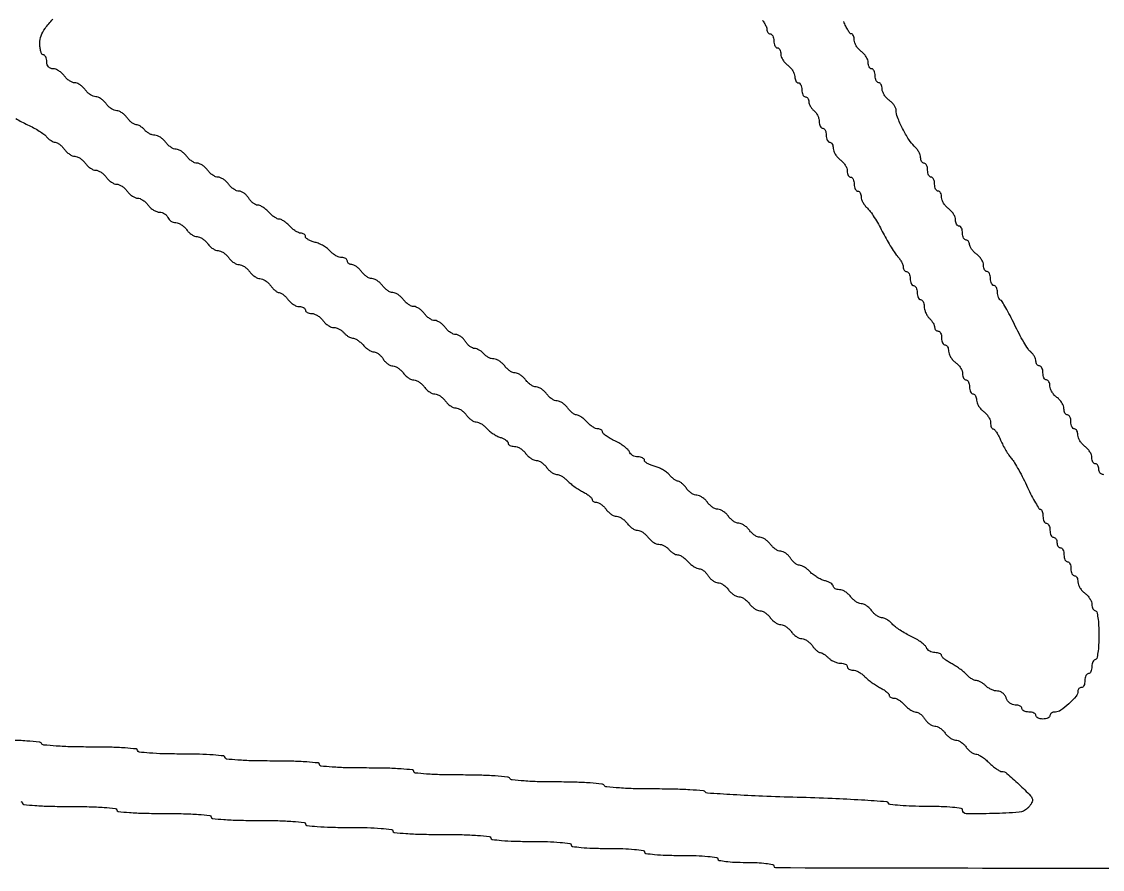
# Model space of a CAD drawing. Extents: x 313 to 2250, y 70 to 555.
# Drawn here: x 523.8 to 833, y 70 to 312.5 of the extents above; entities that cross this region are included whole.
import ezdxf

# ---------------------------------------------------------------- set-up
doc = ezdxf.new("R2010")
doc.units = 0

msp = doc.modelspace()

# ---------------------------------------------------------------- linework, layer by layer
for points in [[(523.610186, 89.437802, -0.380679), (524, 89, 0.383731), (524.397471, 88.558357, 0.007812), (527.625, 88.268519, 0.012845), (531.870782, 88.063502, 0.00564), (537.5, 88, -0.00564), (543.129218, 87.936498, -0.012845), (547.375, 87.731481, -0.007812), (550.602529, 87.441643, -0.383731), (551, 87, 0.383731), (551.397471, 86.558357, 0.007812), (554.625, 86.268519, 0.012845), (558.870782, 86.063502, 0.00564), (564.5, 86, -0.00564), (570.129218, 85.936498, -0.012845), (574.375, 85.731481, -0.007812), (577.602529, 85.441643, -0.383731), (578, 85, 0.383731), (578.397471, 84.558357, 0.007812), (581.625, 84.268519, 0.012845), (585.870782, 84.063502, 0.00564), (591.5, 84, -0.00564), (597.129218, 83.936498, -0.012845), (601.375, 83.731481, -0.007812), (604.602529, 83.441643, -0.383731), (605, 83, 0.380863), (605.39027, 82.561971, 0.008841), (608.375, 82.27, 0.013787), (612.313127, 82.064019, 0.006171), (617.5, 82, -0.006171), (622.686873, 81.935981, -0.013787), (626.625, 81.73, -0.008841), (629.60973, 81.438029, -0.380863), (630, 81, 0.385003), (630.40074, 80.556705, 0.007361), (633.75, 80.267857, 0.01242), (638.149576, 80.06327, 0.005407), (644, 80, -0.005407), (649.850424, 79.93673, -0.01242), (654.25, 79.732143, -0.007361), (657.59926, 79.443295, -0.385003), (658, 79, 0.377473), (658.382029, 78.566068, 0.010078), (661.125, 78.271739, 0.014876), (664.755364, 78.064625, 0.00681), (669.5, 78, -0.00681), (674.244636, 77.935375, -0.014876), (677.875, 77.728261, -0.010078), (680.617971, 77.433932, -0.377473), (681, 77, 0.373418), (681.372518, 76.570757, 0.011579), (683.875, 76.27381, 0.016146), (687.197465, 76.065344, 0.007593), (691.5, 76, -0.007593), (695.802535, 75.934656, -0.016146), (699.125, 75.72619, -0.011579), (701.627482, 75.429243, -0.373418), (702, 75, 0.373418), (702.372518, 74.570757, 0.011579), (704.875, 74.27381, 0.016146), (708.197465, 74.065344, 0.007593), (712.5, 74, -0.007593), (716.802535, 73.934656, -0.016146), (720.125, 73.72619, -0.011579), (722.627482, 73.429243, -0.373418), (723, 73, 0.358912), (723.340974, 72.586179, 0.01702), (725.25, 72.28125, 0.020476), (727.801826, 72.067911, 0.010616), (731, 72, -0.010616), (734.198174, 71.932089, -0.020476), (736.75, 71.71875, -0.01702), (738.659026, 71.413821, -0.358912), (739, 71, 0.413666), (739.497238, 70.501831, 0.000007), (874.875, 70.250461, 0.000342)], [(1688.125, 70.250461, 0.000007), (1823.502762, 70.501831, 0.413666)], [(1039.125, 128.250773, -0.000019), (958.495371, 128.503058, -0.413286)], [(735.765446, 312.851416, -0.028874), (736.4125, 311.868249, -0.030131), (736.867297, 310.95967, -0.101307), (737, 310.311439, 0.07466), (737.07524, 309.810359, 0.088576), (737.29375, 309.385235, 0.100668), (737.618647, 309.101042, 0.130232), (738, 309, -0.191087), (738.381882, 308.848523, -0.088204), (738.70625, 308.4125, -0.068025), (738.926307, 307.765418, -0.048028), (739, 307, 0.048028), (739.073693, 306.234582, 0.068025), (739.29375, 305.5875, 0.088204), (739.618118, 305.151477, 0.191087), (740, 305, -0.173062), (740.381567, 304.863853, -0.093597), (740.70625, 304.477348, -0.073949), (740.925933, 303.901422, -0.054248), (741, 303.220759, 0.091287), (741.144747, 302.434551, 0.047927), (741.5875, 301.540724, 0.045499), (742.234851, 300.683198, 0.052224), (743, 300, -0.052224), (743.765149, 299.316802, -0.045499), (744.4125, 298.459276, -0.047927), (744.855253, 297.565449, -0.091287), (745, 296.779241, 0.054248), (745.074067, 296.098578, 0.073949), (745.29375, 295.522652, 0.093597), (745.618433, 295.136147, 0.173062), (746, 295, -0.191087), (746.381882, 294.848523, -0.088204), (746.70625, 294.4125, -0.068025), (746.926307, 293.765418, -0.048028), (747, 293, 0.048028), (747.073693, 292.234582, 0.068025), (747.29375, 291.5875, 0.088204), (747.618118, 291.151477, 0.191087), (748, 291, -0.136626), (748.381339, 290.893816, -0.100269), (748.70625, 290.595343, -0.086403), (748.924963, 290.148899, -0.070908), (749, 289.622445, 0.086594), (749.107783, 289.004766, 0.04354), (749.440625, 288.28386, 0.041499), (749.926058, 287.578122, 0.048188), (750.5, 287, -0.063393), (751.074176, 286.385461, -0.044279), (751.559375, 285.569265, -0.044533), (751.890037, 284.687666, -0.067559), (752, 283.877555, 0.05129), (752.073889, 283.159146, 0.071223), (752.29375, 282.551532, 0.091278), (752.618307, 282.143082, 0.181272), (753, 282, -0.191087), (753.381882, 281.848523, -0.088204), (753.70625, 281.4125, -0.068025), (753.926307, 280.765418, -0.048028), (754, 280, 0.048028), (754.073693, 279.234582, 0.068025), (754.29375, 278.5875, 0.088204), (754.618118, 278.151477, 0.191087), (755, 278, -0.173062), (755.381567, 277.863853, -0.093597), (755.70625, 277.477348, -0.073949), (755.925933, 276.901422, -0.054248), (756, 276.220759, 0.091287), (756.144747, 275.434551, 0.047927), (756.5875, 274.540724, 0.045499), (757.234851, 273.683198, 0.052224), (758, 273, -0.052224), (758.765149, 272.316802, -0.045499), (759.4125, 271.459276, -0.047927), (759.855253, 270.565449, -0.091287), (760, 269.779241, 0.054248), (760.074067, 269.098578, 0.073949), (760.29375, 268.522652, 0.093597), (760.618433, 268.136147, 0.173062), (761, 268, -0.191087), (761.381882, 267.848523, -0.088204), (761.70625, 267.4125, -0.068025), (761.926307, 266.765418, -0.048028), (762, 266, 0.048028), (762.073693, 265.234582, 0.068025), (762.29375, 264.5875, 0.088204), (762.618118, 264.151477, 0.191087), (763, 264, -0.160289), (763.381426, 263.874498, -0.096675), (763.70625, 263.520393, -0.078271), (763.925629, 262.991699, -0.059344), (764, 262.367295, 0.084373), (764.12607, 261.625514, 0.040356), (764.519108, 260.739117, 0.0385), (765.09095, 259.85669, 0.044454), (765.767175, 259.117295, -0.05107), (766.609378, 258.171646, -0.013695), (767.744197, 256.506331, -0.013728), (768.936111, 254.53281, -0.013795), (770.015897, 252.5, 0.011182), (771.094487, 250.443576, 0.01059), (772.282928, 248.399298, 0.010603), (773.410835, 246.635636, 0.036141), (774.248722, 245.561439, -0.030207), (774.918945, 244.722884, -0.029921), (775.485562, 243.807094, -0.031343), (775.881248, 242.947909, -0.092491), (776, 242.311439, 0.07466), (776.07524, 241.810359, 0.088576), (776.29375, 241.385235, 0.100668), (776.618647, 241.101042, 0.130232), (777, 241, -0.191087), (777.381882, 240.848523, -0.088204), (777.70625, 240.4125, -0.068025), (777.926307, 239.765418, -0.048028), (778, 239, 0.048028), (778.073693, 238.234582, 0.068025), (778.29375, 237.5875, 0.088204), (778.618118, 237.151477, 0.191087), (779, 237, -0.191087), (779.381882, 236.848523, -0.088204), (779.70625, 236.4125, -0.068025), (779.926307, 235.765418, -0.048028), (780, 235, 0.048028), (780.073693, 234.234582, 0.068025), (780.29375, 233.5875, 0.088204), (780.618118, 233.151477, 0.191087), (781, 233, -0.185417), (781.381768, 232.853387, -0.090018), (781.70625, 232.433482, -0.069864), (781.926196, 231.809424, -0.049879), (782, 231.071429, 0.064082), (782.109123, 230.223487, 0.039128), (782.440625, 229.26875, 0.038656), (782.925727, 228.358587, 0.054664), (783.5, 227.642857, -0.032161), (784.074034, 226.989814, -0.032192), (784.559375, 226.26875, -0.03396), (784.89773, 225.586132, -0.098387), (785, 225.071429, 0.09221), (785.076077, 224.662416, 0.096076), (785.29375, 224.314732, 0.099376), (785.618459, 224.082053, 0.106313), (786, 224, -0.191087), (786.381882, 223.848523, -0.088204), (786.70625, 223.4125, -0.068025), (786.926307, 222.765418, -0.048028), (787, 222, 0.048028), (787.073693, 221.234582, 0.068025), (787.29375, 220.5875, 0.088204), (787.618118, 220.151477, 0.191087), (788, 220, -0.173062), (788.381567, 219.863853, -0.093597), (788.70625, 219.477348, -0.073949), (788.925933, 218.901422, -0.054248), (789, 218.220759, 0.091287), (789.144747, 217.434551, 0.047927), (789.5875, 216.540724, 0.045499), (790.234851, 215.683198, 0.052224), (791, 215, -0.052224), (791.765149, 214.316802, -0.045499), (792.4125, 213.459276, -0.047927), (792.855253, 212.565449, -0.091287), (793, 211.779241, 0.054248), (793.074067, 211.098578, 0.073949), (793.29375, 210.522652, 0.093597), (793.618433, 210.136147, 0.173062), (794, 210, -0.191087), (794.381882, 209.848523, -0.088204), (794.70625, 209.4125, -0.068025), (794.926307, 208.765418, -0.048028), (795, 208, 0.048028), (795.073693, 207.234582, 0.068025), (795.29375, 206.5875, 0.088204), (795.618118, 206.151477, 0.191087), (796, 206, -0.173062), (796.381567, 205.863853, -0.093597), (796.70625, 205.477348, -0.073949), (796.925933, 204.901422, -0.054248), (797, 204.220759, 0.091287), (797.144747, 203.434551, 0.047927), (797.5875, 202.540724, 0.045499), (798.234851, 201.683198, 0.052224), (799, 201, -0.052224), (799.765149, 200.316802, -0.045499), (800.4125, 199.459276, -0.047927), (800.855253, 198.565449, -0.091287), (801, 197.779241, 0.040574), (801.055373, 197.097994, 0.059953), (801.222042, 196.522652, 0.078844), (801.466693, 196.131642, 0.216893), (801.755889, 196, -0.225806), (802.126326, 195.823718, -0.024917), (802.697037, 195.045312, -0.026511), (803.312165, 193.995014, -0.01839), (803.898338, 192.75, 0.018711), (804.55418, 191.359332, 0.013729), (805.380122, 189.867188, 0.013912), (806.241194, 188.496276, 0.029746), (806.995623, 187.5, -0.040275), (807.837877, 186.337742, -0.009349), (809.054295, 184.251563, -0.009589), (810.367605, 181.789443, -0.009258), (811.601576, 179.25, 0.009261), (812.765569, 176.854602, 0.014337), (813.867113, 174.835937, 0.008568), (814.846409, 173.22179, 0.257562), (815.248402, 173, -0.236349), (815.536522, 172.855748, -0.070859), (815.779218, 172.4125, -0.054175), (815.945144, 171.765991, -0.035761), (816, 171, 0.048028), (816.073693, 170.234582, 0.068025), (816.29375, 169.5875, 0.088204), (816.618118, 169.151477, 0.191087), (817, 169, -0.191087), (817.381882, 168.848523, -0.088204), (817.70625, 168.4125, -0.068025), (817.926307, 167.765418, -0.048028), (818, 167, 0.048028), (818.073693, 166.234582, 0.068025), (818.29375, 165.5875, 0.088204), (818.618118, 165.151477, 0.191087), (819, 165, -0.148195), (819.381354, 164.884432, -0.098894), (819.70625, 164.559375, -0.082425), (819.925306, 164.073457, -0.064853), (820, 163.5, 0.064853), (820.074694, 162.926543, 0.082425), (820.29375, 162.440625, 0.098894), (820.618646, 162.115568, 0.148195), (821, 162, -0.191087), (821.381882, 161.848523, -0.088204), (821.70625, 161.4125, -0.068025), (821.926307, 160.765418, -0.048028), (822, 160, 0.048028), (822.073693, 159.234582, 0.068025), (822.29375, 158.5875, 0.088204), (822.618118, 158.151477, 0.191087), (823, 158, -0.191087), (823.381882, 157.848523, -0.088204), (823.70625, 157.4125, -0.068025), (823.926307, 156.765418, -0.048028), (824, 156, 0.048028), (824.073693, 155.234582, 0.068025), (824.29375, 154.5875, 0.088204), (824.618118, 154.151477, 0.191087), (825, 154, -0.173062), (825.381567, 153.863853, -0.093597), (825.70625, 153.477348, -0.073949), (825.925933, 152.901422, -0.054248), (826, 152.220759, 0.091287), (826.144747, 151.434551, 0.047927), (826.5875, 150.540724, 0.045499), (827.234851, 149.683198, 0.052224), (828, 149, -0.052224), (828.765149, 148.316802, -0.045499), (829.4125, 147.459276, -0.047927), (829.855253, 146.565449, -0.091287), (830, 145.779241, 0.054248), (830.074067, 145.098578, 0.073949), (830.29375, 144.522652, 0.093597), (830.618433, 144.136147, 0.173062), (831, 144, -0.350432), (831.405433, 143.676067, -0.020168), (831.714286, 142, -0.022889), (831.930567, 139.756986, -0.01259), (832, 137, -0.01259), (831.930567, 134.243014, -0.022889), (831.714286, 132, -0.020168), (831.405433, 130.323933, -0.350432), (831, 130, 0.191087), (830.618118, 129.848523, 0.088204), (830.29375, 129.4125, 0.068025), (830.073693, 128.765418, 0.048028), (830, 128, -0.048028), (829.926307, 127.234582, -0.068025), (829.70625, 126.5875, -0.088204), (829.381882, 126.151477, -0.191087), (829, 126, 0.191087), (828.618118, 125.848523, 0.088204), (828.29375, 125.4125, 0.068025), (828.073693, 124.765418, 0.048028), (828, 124, -0.048028), (827.926307, 123.234582, -0.068025), (827.70625, 122.5875, -0.088204), (827.381882, 122.151477, -0.191087), (827, 122, 0.103674), (826.618426, 121.920022, 0.09892), (826.29375, 121.692898, 0.096788), (826.076174, 121.353602, 0.094588), (826, 120.954545, -0.177451), (825.470568, 119.509753, -0.030804), (823.425238, 117.375308, -0.031587), (821.11945, 115.50317, -0.155951), (819.545455, 115, 0.062856), (818.954548, 114.925422, 0.080979), (818.453977, 114.70625, 0.098208), (818.119, 114.381372, 0.152392), (818, 114, -0.191087), (817.848523, 113.618118, -0.088204), (817.4125, 113.29375, -0.068025), (816.765418, 113.073693, -0.048028), (816, 113, -0.048028), (815.234582, 113.073693, -0.068025), (814.5875, 113.29375, -0.088204), (814.151477, 113.618118, -0.191087), (814, 114, 0.191087), (813.848523, 114.381882, 0.088204), (813.4125, 114.70625, 0.068025), (812.765418, 114.926307, 0.048028), (812, 115, -0.048028), (811.234582, 115.073693, -0.068025), (810.5875, 115.29375, -0.088204), (810.151477, 115.618118, -0.191087), (810, 116, 0.185742), (809.853109, 116.381774, 0.089917), (809.432295, 116.70625, 0.069758), (808.806935, 116.926202, 0.04977), (808.067388, 117, -0.094537), (807.281172, 117.149993, -0.071315), (806.516015, 117.5875, -0.069591), (805.887511, 118.235622, -0.081113), (805.5, 119, 0.078267), (805.117894, 119.764403, 0.068985), (804.504967, 120.4125, 0.071478), (803.762962, 120.850065, 0.097836), (803.004041, 121, -0.065951), (802.182027, 121.108898, -0.039102), (801.248955, 121.440625, -0.03846), (800.353742, 121.925774, -0.053021), (799.642857, 122.5, 0.035866), (798.980007, 123.074013, 0.0339), (798.229768, 123.559375, 0.035745), (797.505836, 123.895768, 0.091134), (796.938724, 124, -0.103569), (796.364672, 124.120198, -0.036045), (795.613224, 124.516068, -0.033963), (794.825029, 125.08453, -0.033513), (794.117295, 125.756828, 0.033499), (793.302347, 126.531017, 0.016269), (792.167268, 127.412407, 0.016056), (790.921229, 128.256847, 0.022277), (789.75, 128.925808, -0.022283), (788.696866, 129.527331, -0.030191), (787.807812, 130.167252, -0.030657), (787.163392, 130.76224, -0.193348), (787, 131.16898, 0.211673), (786.85915, 131.48678, 0.080865), (786.443928, 131.755888, 0.061547), (785.831735, 131.939057, 0.041971), (785.106989, 132, -0.069237), (784.342451, 132.106378, -0.063077), (783.609485, 132.418426, -0.066759), (783.017318, 132.879718, -0.102676), (782.667373, 133.424428, 0.116444), (782.215321, 134.087676, 0.026848), (781.162033, 134.951719, 0.026322), (779.809117, 135.839459, 0.023057), (778.310384, 136.623455, -0.019659), (776.732954, 137.435021, -0.017009), (775.14422, 138.405801, -0.017342), (773.764518, 139.38495, -0.046836), (772.882705, 140.199027, 0.038887), (772.159588, 140.888168, 0.036822), (771.325731, 141.470964, 0.039052), (770.509226, 141.873796, 0.095352), (769.853464, 142, -0.108353), (769.209565, 142.141194, -0.044932), (768.432831, 142.5875, -0.041686), (767.655949, 143.234793, -0.042098), (767, 144, 0.046192), (766.333162, 144.765165, 0.043436), (765.524124, 145.4125, 0.046457), (764.700861, 145.857086, 0.100918), (764, 146, -0.100918), (763.299139, 146.142914, -0.046457), (762.475876, 146.5875, -0.043436), (761.666838, 147.234835, -0.046192), (761, 148, 0.052224), (760.316802, 148.765149, 0.045499), (759.459276, 149.4125, 0.047927), (758.565449, 149.855253, 0.091287), (757.779241, 150, -0.05317), (757.098531, 150.072592, -0.072975), (756.522652, 150.288153, -0.092801), (756.135963, 150.60661, -0.175981), (756, 150.980948, 0.193383), (755.831491, 151.400342, 0.056718), (755.287244, 151.852633, 0.047813), (754.502452, 152.265717, 0.035779), (753.573596, 152.570885, -0.046429), (752.518582, 152.942534, -0.028391), (751.352177, 153.562064, -0.028318), (750.257099, 154.313884, -0.044272), (749.418609, 155.089937, 0.034715), (748.658506, 155.820858, 0.034802), (747.805188, 156.438919, 0.036989), (746.986573, 156.868571, 0.102705), (746.353486, 157, -0.116382), (745.751859, 157.14196, -0.048775), (745.042656, 157.5875, -0.044731), (744.344699, 158.234841, -0.043867), (743.767927, 159, 0.050131), (743.17608, 159.765071, 0.047501), (742.433815, 160.4125, 0.051085), (741.660153, 160.855726, 0.104925), (740.980212, 161, -0.101869), (740.287027, 161.142709, -0.046279), (739.470064, 161.5875, -0.043218), (738.665368, 162.234831, -0.045643), (738, 163, 0.046192), (737.333162, 163.765165, 0.043436), (736.524124, 164.4125, 0.046457), (735.700861, 164.857086, 0.100918), (735, 165, -0.100918), (734.299139, 165.142914, -0.046457), (733.475876, 165.5875, -0.043436), (732.666838, 166.234835, -0.046192), (732, 167, 0.046192), (731.333162, 167.765165, 0.043436), (730.524124, 168.4125, 0.046457), (729.700861, 168.857086, 0.100918), (729, 169, -0.100918), (728.299139, 169.142914, -0.046457), (727.475876, 169.5875, -0.043436), (726.666838, 170.234835, -0.046192), (726, 171, 0.046192), (725.333162, 171.765165, 0.043436), (724.524124, 172.4125, 0.046457), (723.700861, 172.857086, 0.100918), (723, 173, -0.100918), (722.299139, 173.142914, -0.046457), (721.475876, 173.5875, -0.043436), (720.666838, 174.234835, -0.046192), (720, 175, 0.046192), (719.333162, 175.765165, 0.043436), (718.524124, 176.4125, 0.046457), (717.700861, 176.857086, 0.100918), (717, 177, -0.100918), (716.299139, 177.142914, -0.046457), (715.475876, 177.5875, -0.043436), (714.666838, 178.234835, -0.046192), (714, 179, 0.02765), (713.381169, 179.765554, 0.032841), (712.714044, 180.4125, 0.034779), (712.092138, 180.87058, 0.142279), (711.646536, 181, -0.127185), (711.190317, 181.117957, -0.030745), (710.527394, 181.540529, -0.029581), (709.803413, 182.135759, -0.02563), (709.117295, 182.840099, 0.052398), (708.299455, 183.594472, 0.0293), (707.167268, 184.339111, 0.028923), (705.921293, 184.964761, 0.041392), (704.75, 185.359151, -0.031611), (703.697021, 185.690945, -0.04368), (702.807812, 186.126815, -0.051049), (702.185065, 186.595406, -0.208889), (702, 187.019052, 0.185514), (701.856099, 187.393548, 0.089988), (701.443928, 187.711847, 0.069832), (700.831378, 187.927604, 0.049846), (700.106989, 188, -0.069237), (699.342451, 188.106378, -0.063077), (698.609485, 188.418426, -0.066759), (698.017318, 188.879718, -0.102676), (697.667373, 189.424428, 0.111499), (697.227534, 190.083495, 0.027882), (696.235471, 190.926726, 0.027089), (694.963374, 191.786905, 0.024339), (693.560384, 192.53837, -0.018963), (692.196589, 193.250089, -0.026843), (691.045863, 193.991868, -0.025566), (690.196668, 194.674903, -0.213743), (690, 195.113941, 0.149861), (689.896395, 195.451849, 0.098633), (689.604903, 195.73972, 0.081851), (689.169217, 195.933858, 0.064048), (688.654988, 196, -0.105367), (688.01364, 196.136671, -0.036283), (687.173392, 196.5875, -0.034148), (686.29186, 197.234645, -0.033439), (685.5, 198, 0.028188), (684.724478, 198.765463, 0.031068), (683.891456, 199.4125, 0.032673), (683.118795, 199.868286, 0.117443), (682.565772, 200, -0.126007), (682.034929, 200.135938, -0.040203), (681.348322, 200.5875, -0.037202), (680.634566, 201.234632, -0.033869), (680, 202, 0.046192), (679.333162, 202.765165, 0.043436), (678.524124, 203.4125, 0.046457), (677.700861, 203.857086, 0.100918), (677, 204, -0.100918), (676.299139, 204.142914, -0.046457), (675.475876, 204.5875, -0.043436), (674.666838, 205.234835, -0.046192), (674, 206, 0.046192), (673.333162, 206.765165, 0.043436), (672.524124, 207.4125, 0.046457), (671.700861, 207.857086, 0.100918), (671, 208, -0.100918), (670.299139, 208.142914, -0.046457), (669.475876, 208.5875, -0.043436), (668.666838, 209.234835, -0.046192), (668, 210, 0.046192), (667.333162, 210.765165, 0.043436), (666.524124, 211.4125, 0.046457), (665.700861, 211.857086, 0.100918), (665, 212, -0.100918), (664.299139, 212.142914, -0.046457), (663.475876, 212.5875, -0.043436), (662.666838, 213.234835, -0.046192), (662, 214, 0.048899), (661.325868, 214.765151, 0.044434), (660.495244, 215.4125, 0.04722), (659.640612, 215.856175, 0.096415), (658.901685, 216, -0.07491), (658.176357, 216.109281, -0.044536), (657.365887, 216.440625, -0.043468), (656.598578, 216.925964, -0.056861), (656, 217.5, 0.047918), (655.422502, 218.073941, 0.04142), (654.718629, 218.559375, 0.043486), (654.00043, 218.892279, 0.087), (653.386029, 219, -0.114395), (652.771758, 219.142402, -0.049226), (652.052216, 219.5875, -0.045227), (651.347127, 220.234859, -0.044885), (650.767927, 221, 0.050131), (650.17608, 221.765071, 0.047501), (649.433815, 222.4125, 0.051085), (648.660153, 222.855726, 0.104925), (647.980212, 223, -0.101869), (647.287027, 223.142709, -0.046279), (646.470064, 223.5875, -0.043218), (645.665368, 224.234831, -0.045643), (645, 225, 0.046192), (644.333162, 225.765165, 0.043436), (643.524124, 226.4125, 0.046457), (642.700861, 226.857086, 0.100918), (642, 227, -0.100918), (641.299139, 227.142914, -0.046457), (640.475876, 227.5875, -0.043436), (639.666838, 228.234835, -0.046192), (639, 229, 0.046192), (638.333162, 229.765165, 0.043436), (637.524124, 230.4125, 0.046457), (636.700861, 230.857086, 0.100918), (636, 231, -0.100918), (635.299139, 231.142914, -0.046457), (634.475876, 231.5875, -0.043436), (633.666838, 232.234835, -0.046192), (633, 233, 0.046192), (632.333162, 233.765165, 0.043436), (631.524124, 234.4125, 0.046457), (630.700861, 234.857086, 0.100918), (630, 235, -0.100918), (629.299139, 235.142914, -0.046457), (628.475876, 235.5875, -0.043436), (627.666838, 236.234835, -0.046192), (627, 237, 0.046192), (626.333162, 237.765165, 0.043436), (625.524124, 238.4125, 0.046457), (624.700861, 238.857086, 0.100918), (624, 239, -0.100918), (623.299139, 239.142914, -0.046457), (622.475876, 239.5875, -0.043436), (621.666838, 240.234835, -0.046192), (621, 241, 0.038332), (620.353917, 241.765268, 0.039803), (619.606151, 242.4125, 0.043072), (618.871239, 242.860855, 0.115942), (618.279241, 243, -0.07663), (617.790518, 243.075344, -0.089631), (617.375777, 243.29375, -0.10076), (617.098521, 243.618634, -0.127083), (617, 244, 0.160289), (616.874498, 244.381426, 0.096675), (616.520393, 244.70625, 0.078271), (615.991699, 244.925629, 0.059344), (615.367295, 245, -0.087739), (614.625568, 245.131167, -0.041304), (613.739117, 245.540529, -0.039248), (612.856731, 246.135999, -0.044443), (612.117295, 246.840099, 0.052398), (611.299455, 247.594472, 0.0293), (610.167268, 248.339111, 0.028923), (608.921293, 248.964761, 0.041392), (607.75, 249.359151, -0.031611), (606.697021, 249.690945, -0.04368), (605.807812, 250.126815, -0.051049), (605.185065, 250.595406, -0.208889), (605, 251.019052, 0.13601), (604.896326, 251.393127, 0.100319), (604.604903, 251.711847, 0.086614), (604.168995, 251.926374, 0.071256), (603.654988, 252, -0.105367), (603.01364, 252.136671, -0.036283), (602.173392, 252.5875, -0.034148), (601.29186, 253.234645, -0.033439), (600.5, 254, 0.029765), (599.719613, 254.765425, 0.032062), (598.872135, 255.4125, 0.033884), (598.079529, 255.866591, 0.113615), (597.5, 256, -0.113615), (596.920471, 256.133409, -0.033884), (596.127865, 256.5875, -0.032062), (595.280387, 257.234575, -0.029765), (594.5, 258, 0.03324), (593.708767, 258.765358, 0.034043), (592.829097, 259.4125, 0.036167), (591.991474, 259.863484, 0.105792), (591.353486, 260, -0.116382), (590.751859, 260.14196, -0.048775), (590.042656, 260.5875, -0.044731), (589.344699, 261.234841, -0.043867), (588.767927, 262, 0.050131), (588.17608, 262.765071, 0.047501), (587.433815, 263.4125, 0.051085), (586.660153, 263.855726, 0.104925), (585.980212, 264, -0.101869), (585.287027, 264.142709, -0.046279), (584.470064, 264.5875, -0.043218), (583.665368, 265.234831, -0.045643), (583, 266, 0.046192), (582.333162, 266.765165, 0.043436), (581.524124, 267.4125, 0.046457), (580.700861, 267.857086, 0.100918), (580, 268, -0.100918), (579.299139, 268.142914, -0.046457), (578.475876, 268.5875, -0.043436), (577.666838, 269.234835, -0.046192), (577, 270, 0.046192), (576.333162, 270.765165, 0.043436), (575.524124, 271.4125, 0.046457), (574.700861, 271.857086, 0.100918), (574, 272, -0.100918), (573.299139, 272.142914, -0.046457), (572.475876, 272.5875, -0.043436), (571.666838, 273.234835, -0.046192), (571, 274, 0.046192), (570.333162, 274.765165, 0.043436), (569.524124, 275.4125, 0.046457), (568.700861, 275.857086, 0.100918), (568, 276, -0.100918), (567.299139, 276.142914, -0.046457), (566.475876, 276.5875, -0.043436), (565.666838, 277.234835, -0.046192), (565, 278, 0.048899), (564.325868, 278.765151, 0.044434), (563.495244, 279.4125, 0.04722), (562.640612, 279.856175, 0.096415), (561.901685, 280, -0.07491), (561.176357, 280.109281, -0.044536), (560.365887, 280.440625, -0.043468), (559.598578, 280.925964, -0.056861), (559, 281.5, 0.041018), (558.438191, 282.073943, 0.038971), (557.780988, 282.559375, 0.041506), (557.130272, 282.894282, 0.098404), (556.598315, 283, -0.123777), (556.054572, 283.1367, -0.040875), (555.357881, 283.5875, -0.037787), (554.636983, 284.234655, -0.034811), (554, 285, 0.046192), (553.333162, 285.765165, 0.043436), (552.524124, 286.4125, 0.046457), (551.700861, 286.857086, 0.100918), (551, 287, -0.100918), (550.299139, 287.142914, -0.046457), (549.475876, 287.5875, -0.043436), (548.666838, 288.234835, -0.046192), (548, 289, 0.046192), (547.333162, 289.765165, 0.043436), (546.524124, 290.4125, 0.046457), (545.700861, 290.857086, 0.100918), (545, 291, -0.100918), (544.299139, 291.142914, -0.046457), (543.475876, 291.5875, -0.043436), (542.666838, 292.234835, -0.046192), (542, 293, 0.046192), (541.333162, 293.765165, 0.043436), (540.524124, 294.4125, 0.046457), (539.700861, 294.857086, 0.100918), (539, 295, -0.100918), (538.299139, 295.142914, -0.046457), (537.475876, 295.5875, -0.043436), (536.666838, 296.234835, -0.046192), (536, 297, 0.052224), (535.316802, 297.765149, 0.045499), (534.459276, 298.4125, 0.047927), (533.565449, 298.855253, 0.091287), (532.779241, 299, -0.092492), (532.038974, 299.138119, -0.119268), (531.472405, 299.531019, -0.110654), (531.120235, 300.165611, -0.071679), (531, 301, 0.048028), (530.926307, 301.765418, 0.068025), (530.70625, 302.4125, 0.088204), (530.381882, 302.848523, 0.191087), (530, 303, -0.270603), (529.614793, 303.224948, -0.055588), (529.29375, 303.978731, -0.044517), (529.072607, 305.055257, -0.028415), (529, 306.33185, -0.089224), (529.381734, 308.454006, -0.069486), (530.4966, 310.520696, -0.035812), (532.774306, 313.197361, -0.006367)], [(833.381567, 182.863853, 0.173062), (833, 183, -0.148195), (832.618646, 183.115568, -0.098894), (832.29375, 183.440625, -0.082425), (832.074694, 183.926543, -0.064853), (832, 184.5, 0.064853), (831.925306, 185.073457, 0.082425), (831.70625, 185.559375, 0.098894), (831.381354, 185.884432, 0.148195), (831, 186, -0.173062), (830.618433, 186.136147, -0.093597), (830.29375, 186.522652, -0.073949), (830.074067, 187.098578, -0.054248), (830, 187.779241, 0.091287), (829.855253, 188.565449, 0.047927), (829.4125, 189.459276, 0.045499), (828.765149, 190.316802, 0.052224), (828, 191, -0.052224), (827.234851, 191.683198, -0.045499), (826.5875, 192.540724, -0.047927), (826.144747, 193.434551, -0.091287), (826, 194.220759, 0.054248), (825.925933, 194.901422, 0.073949), (825.70625, 195.477348, 0.093597), (825.381567, 195.863853, 0.173062), (825, 196, -0.191087), (824.618118, 196.151477, -0.088204), (824.29375, 196.5875, -0.068025), (824.073693, 197.234582, -0.048028), (824, 198, 0.048028), (823.926307, 198.765418, 0.068025), (823.70625, 199.4125, 0.088204), (823.381882, 199.848523, 0.191087), (823, 200, -0.173062), (822.618433, 200.136147, -0.093597), (822.29375, 200.522652, -0.073949), (822.074067, 201.098578, -0.054248), (822, 201.779241, 0.091287), (821.855253, 202.565449, 0.047927), (821.4125, 203.459276, 0.045499), (820.765149, 204.316802, 0.052224), (820, 205, -0.052224), (819.234851, 205.683198, -0.045499), (818.5875, 206.540724, -0.047927), (818.144747, 207.434551, -0.091287), (818, 208.220759, 0.054248), (817.925933, 208.901422, 0.073949), (817.70625, 209.477348, 0.093597), (817.381567, 209.863853, 0.173062), (817, 210, -0.191087), (816.618118, 210.151477, -0.088204), (816.29375, 210.5875, -0.068025), (816.073693, 211.234582, -0.048028), (816, 212, 0.048028), (815.926307, 212.765418, 0.068025), (815.70625, 213.4125, 0.088204), (815.381882, 213.848523, 0.191087), (815, 214, -0.136626), (814.618661, 214.106184, -0.100269), (814.29375, 214.404657, -0.086403), (814.075037, 214.851101, -0.070908), (814, 215.377555, 0.087127), (813.891423, 215.995922, 0.043469), (813.555797, 216.719109, 0.041395), (813.066421, 217.428116, 0.047835), (812.48782, 218.010108, -0.075094), (811.723592, 218.867232, -0.011141), (810.497591, 220.840325, -0.012337), (809.148943, 223.256931, -0.01034), (807.836057, 225.882553, 0.007929), (806.571544, 228.442214, 0.011542), (805.369557, 230.654042, 0.007212), (804.303487, 232.451627, 0.163083), (803.848237, 232.833333, -0.15416), (803.522591, 233.096857, -0.056064), (803.24917, 233.631771, -0.048938), (803.06265, 234.325316, -0.041254), (803, 235.083333, 0.050201), (802.926177, 235.816758, 0.070178), (802.70625, 236.436979, 0.090315), (802.38175, 236.854207, 0.184457), (802, 237, -0.191087), (801.618118, 237.151477, -0.088204), (801.29375, 237.5875, -0.068025), (801.073693, 238.234582, -0.048028), (801, 239, 0.048028), (800.926307, 239.765418, 0.068025), (800.70625, 240.4125, 0.088204), (800.381882, 240.848523, 0.191087), (800, 241, -0.173062), (799.618433, 241.136147, -0.093597), (799.29375, 241.522652, -0.073949), (799.074067, 242.098578, -0.054248), (799, 242.779241, 0.091287), (798.855253, 243.565449, 0.047927), (798.4125, 244.459276, 0.045499), (797.765149, 245.316802, 0.052224), (797, 246, -0.038332), (796.234732, 246.646083, -0.039803), (795.5875, 247.393849, -0.043072), (795.139145, 248.128761, -0.115942), (795, 248.720759, 0.07663), (794.924656, 249.209482, 0.089631), (794.70625, 249.624223, 0.10076), (794.381366, 249.901479, 0.127083), (794, 250, -0.191087), (793.618118, 250.151477, -0.088204), (793.29375, 250.5875, -0.068025), (793.073693, 251.234582, -0.048028), (793, 252, 0.048028), (792.926307, 252.765418, 0.068025), (792.70625, 253.4125, 0.088204), (792.381882, 253.848523, 0.191087), (792, 254, -0.173062), (791.618433, 254.136147, -0.093597), (791.29375, 254.522652, -0.073949), (791.074067, 255.098578, -0.054248), (791, 255.779241, 0.091287), (790.855253, 256.565449, 0.047927), (790.4125, 257.459276, 0.045499), (789.765149, 258.316802, 0.052224), (789, 259, -0.052224), (788.234851, 259.683198, -0.045499), (787.5875, 260.540724, -0.047927), (787.144747, 261.434551, -0.091287), (787, 262.220759, 0.054248), (786.925933, 262.901422, 0.073949), (786.70625, 263.477348, 0.093597), (786.381567, 263.863853, 0.173062), (786, 264, -0.191087), (785.618118, 264.151477, -0.088204), (785.29375, 264.5875, -0.068025), (785.073693, 265.234582, -0.048028), (785, 266, 0.048028), (784.926307, 266.765418, 0.068025), (784.70625, 267.4125, 0.088204), (784.381882, 267.848523, 0.191087), (784, 268, -0.191087), (783.618118, 268.151477, -0.088204), (783.29375, 268.5875, -0.068025), (783.073693, 269.234582, -0.048028), (783, 270, 0.048028), (782.926307, 270.765418, 0.068025), (782.70625, 271.4125, 0.088204), (782.381882, 271.848523, 0.191087), (782, 272, -0.160289), (781.618574, 272.125502, -0.096675), (781.29375, 272.479607, -0.078271), (781.074371, 273.008301, -0.059344), (781, 273.632705, 0.085935), (780.871566, 274.374461, 0.040803), (780.470964, 275.260883, 0.038856), (779.88817, 276.14329, 0.044458), (779.199027, 276.882705, -0.069919), (777.623538, 278.755202, -0.023084), (775.852751, 281.893635, -0.021921), (774.395009, 285.125719, -0.095253), (774, 287.18037, 0.110205), (773.859278, 287.811069, 0.044504), (773.4125, 288.577107, 0.041234), (772.765221, 289.346566, 0.041143), (772, 290, -0.052224), (771.234851, 290.683198, -0.045499), (770.5875, 291.540724, -0.047927), (770.144747, 292.434551, -0.091287), (770, 293.220759, 0.054248), (769.925933, 293.901422, 0.073949), (769.70625, 294.477348, 0.093597), (769.381567, 294.863853, 0.173062), (769, 295, -0.191087), (768.618118, 295.151477, -0.088204), (768.29375, 295.5875, -0.068025), (768.073693, 296.234582, -0.048028), (768, 297, 0.048028), (767.926307, 297.765418, 0.068025), (767.70625, 298.4125, 0.088204), (767.381882, 298.848523, 0.191087), (767, 299, -0.173062), (766.618433, 299.136147, -0.093597), (766.29375, 299.522652, -0.073949), (766.074067, 300.098578, -0.054248), (766, 300.779241, 0.091287), (765.855253, 301.565449, 0.047927), (765.4125, 302.459276, 0.045499), (764.765149, 303.316802, 0.052224), (764, 304, -0.052224), (763.234851, 304.683198, -0.045499), (762.5875, 305.540724, -0.047927), (762.144747, 306.434551, -0.091287), (762, 307.220759, 0.043766), (761.940267, 307.901873, 0.063541), (761.761077, 308.477348, 0.083276), (761.497536, 308.866779, 0.205233), (761.186646, 309, -0.231569), (760.79363, 309.192334, -0.025798), (760.206322, 310.034468, -0.027162), (759.58004, 311.172504, -0.018719), (758.991528, 312.521592, 0.024694)], [(522.175104, 284.797745, 0.016992), (523.80814, 283.841583, 0.017066), (525.5, 283, -0.017066), (527.19186, 282.158417, -0.016992), (528.824896, 281.202255, -0.017101), (530.192152, 280.27112, -0.061576), (530.958917, 279.549502, 0.039792), (531.536438, 278.956611, 0.038447), (532.206944, 278.455166, 0.041018), (532.867084, 278.108729, 0.100662), (533.401685, 278, -0.123777), (533.945428, 277.8633, -0.040875), (534.642119, 277.4125, -0.037787), (535.363017, 276.765345, -0.034811), (536, 276, 0.046192), (536.666838, 275.234835, 0.043436), (537.475876, 274.5875, 0.046457), (538.299139, 274.142914, 0.100918), (539, 274, -0.100918), (539.700861, 273.857086, -0.046457), (540.524124, 273.4125, -0.043436), (541.333162, 272.765165, -0.046192), (542, 272, 0.046192), (542.666838, 271.234835, 0.043436), (543.475876, 270.5875, 0.046457), (544.299139, 270.142914, 0.100918), (545, 270, -0.100918), (545.700861, 269.857086, -0.046457), (546.524124, 269.4125, -0.043436), (547.333162, 268.765165, -0.046192), (548, 268, 0.046192), (548.666838, 267.234835, 0.043436), (549.475876, 266.5875, 0.046457), (550.299139, 266.142914, 0.100918), (551, 266, -0.100918), (551.700861, 265.857086, -0.046457), (552.524124, 265.4125, -0.043436), (553.333162, 264.765165, -0.046192), (554, 264, 0.046192), (554.666838, 263.234835, 0.043436), (555.475876, 262.5875, 0.046457), (556.299139, 262.142914, 0.100918), (557, 262, -0.100918), (557.700861, 261.857086, -0.046457), (558.524124, 261.4125, -0.043436), (559.333162, 260.765165, -0.046192), (560, 260, 0.053067), (560.685518, 259.234848, 0.045742), (561.549944, 258.5875, 0.048069), (562.453835, 258.144951, 0.09005), (563.252144, 258, -0.075815), (563.98734, 257.887878, -0.064717), (564.699982, 257.559375, -0.066825), (565.28316, 257.07349, -0.094352), (565.638374, 256.5, 0.087841), (565.983388, 255.926565, 0.066468), (566.536118, 255.440625, 0.065753), (567.203933, 255.112144, 0.081633), (567.88623, 255, -0.09574), (568.631132, 254.856047, -0.047323), (569.490704, 254.4125, -0.044579), (570.324722, 253.76515, -0.049322), (571, 253, 0.046192), (571.666838, 252.234835, 0.043436), (572.475876, 251.5875, 0.046457), (573.299139, 251.142914, 0.100918), (574, 251, -0.100918), (574.700861, 250.857086, -0.046457), (575.524124, 250.4125, -0.043436), (576.333162, 249.765165, -0.046192), (577, 249, 0.046192), (577.666838, 248.234835, 0.043436), (578.475876, 247.5875, 0.046457), (579.299139, 247.142914, 0.100918), (580, 247, -0.100918), (580.700861, 246.857086, -0.046457), (581.524124, 246.4125, -0.043436), (582.333162, 245.765165, -0.046192), (583, 245, 0.046192), (583.666838, 244.234835, 0.043436), (584.475876, 243.5875, 0.046457), (585.299139, 243.142914, 0.100918), (586, 243, -0.100918), (586.700861, 242.857086, -0.046457), (587.524124, 242.4125, -0.043436), (588.333162, 241.765165, -0.046192), (589, 241, 0.046192), (589.666838, 240.234835, 0.043436), (590.475876, 239.5875, 0.046457), (591.299139, 239.142914, 0.100918), (592, 239, -0.100918), (592.700861, 238.857086, -0.046457), (593.524124, 238.4125, -0.043436), (594.333162, 237.765165, -0.046192), (595, 237, 0.031954), (595.629684, 236.234581, 0.035955), (596.329001, 235.5875, 0.038722), (596.995347, 235.13423, 0.13072), (597.5, 235, -0.13072), (598.004653, 234.86577, -0.038722), (598.670999, 234.4125, -0.035955), (599.370316, 233.765419, -0.031954), (600, 233, 0.052224), (600.683198, 232.234851, 0.045499), (601.540724, 231.5875, 0.047927), (602.434551, 231.144747, 0.091287), (603.220759, 231, -0.054248), (603.901422, 230.925933, -0.073949), (604.477348, 230.70625, -0.093597), (604.863853, 230.381567, -0.173062), (605, 230, 0.173062), (605.136147, 229.618433, 0.093597), (605.522652, 229.29375, 0.073949), (606.098578, 229.074067, 0.054248), (606.779241, 229, -0.091287), (607.565449, 228.855253, -0.047927), (608.459276, 228.4125, -0.045499), (609.316802, 227.765149, -0.052224), (610, 227, 0.048899), (610.674132, 226.234849, 0.044434), (611.504756, 225.5875, 0.04722), (612.359388, 225.143825, 0.096415), (613.098315, 225, -0.07491), (613.823643, 224.890719, -0.044536), (614.634113, 224.559375, -0.043468), (615.401422, 224.074036, -0.056861), (616, 223.5, 0.043183), (616.566678, 222.926065, 0.039829), (617.238332, 222.440625, 0.042261), (617.909878, 222.106446, 0.0946), (618.467457, 222, -0.111796), (619.060035, 221.865827, -0.034438), (619.862576, 221.4125, -0.032529), (620.717205, 220.765408, -0.030542), (621.5, 220, 0.03324), (622.291233, 219.234642, 0.034043), (623.170903, 218.5875, 0.036167), (624.008526, 218.136516, 0.105792), (624.646514, 218, -0.116382), (625.248141, 217.85804, -0.048775), (625.957344, 217.4125, -0.044731), (626.655301, 216.765159, -0.043867), (627.232073, 216, 0.050131), (627.82392, 215.234929, 0.047501), (628.566185, 214.5875, 0.051085), (629.339847, 214.144274, 0.104925), (630.019788, 214, -0.101869), (630.712973, 213.857291, -0.046279), (631.529936, 213.4125, -0.043218), (632.334632, 212.765169, -0.045643), (633, 212, 0.046192), (633.666838, 211.234835, 0.043436), (634.475876, 210.5875, 0.046457), (635.299139, 210.142914, 0.100918), (636, 210, -0.100918), (636.700861, 209.857086, -0.046457), (637.524124, 209.4125, -0.043436), (638.333162, 208.765165, -0.046192), (639, 208, 0.046192), (639.666838, 207.234835, 0.043436), (640.475876, 206.5875, 0.046457), (641.299139, 206.142914, 0.100918), (642, 206, -0.100918), (642.700861, 205.857086, -0.046457), (643.524124, 205.4125, -0.043436), (644.333162, 204.765165, -0.046192), (645, 204, 0.046192), (645.666838, 203.234835, 0.043436), (646.475876, 202.5875, 0.046457), (647.299139, 202.142914, 0.100918), (648, 202, -0.100918), (648.700861, 201.857086, -0.046457), (649.524124, 201.4125, -0.043436), (650.333162, 200.765165, -0.046192), (651, 200, 0.042098), (651.655949, 199.234793, 0.041686), (652.432831, 198.5875, 0.044932), (653.209565, 198.141194, 0.108353), (653.853464, 198, -0.098169), (654.509148, 197.870011, -0.039648), (655.325731, 197.45452, -0.037281), (656.159578, 196.853599, -0.038841), (656.882705, 196.143047, 0.040891), (657.665667, 195.379974, 0.026189), (658.685857, 194.622884, 0.02628), (659.770763, 193.982083, 0.04381), (660.75, 193.575659, -0.035336), (661.611268, 193.235165, -0.045935), (662.339062, 192.79996, -0.053433), (662.845031, 192.340279, -0.183657), (663, 191.932612, 0.183739), (663.135398, 191.5766, 0.090535), (663.522652, 191.273955, 0.070413), (664.098413, 191.068862, 0.050444), (664.779241, 191, -0.091287), (665.565449, 190.855253, -0.047927), (666.459276, 190.4125, -0.045499), (667.316802, 189.765149, -0.052224), (668, 189, 0.046192), (668.666838, 188.234835, 0.043436), (669.475876, 187.5875, 0.046457), (670.299139, 187.142914, 0.100918), (671, 187, -0.100918), (671.700861, 186.857086, -0.046457), (672.524124, 186.4125, -0.043436), (673.333162, 185.765165, -0.046192), (674, 185, 0.042098), (674.655949, 184.234793, 0.041686), (675.432831, 183.5875, 0.044932), (676.209565, 183.141194, 0.108353), (676.853464, 183, -0.09312), (677.509284, 182.876791, -0.038554), (678.325731, 182.483932, -0.036432), (679.159597, 181.91543, -0.038898), (679.882705, 181.243172, 0.033499), (680.697653, 180.468983, 0.016269), (681.832732, 179.587593, 0.016056), (683.078771, 178.743153, 0.022277), (684.25, 178.074192, -0.022283), (685.303134, 177.472669, -0.030191), (686.192188, 176.832748, -0.030657), (686.836608, 176.23776, -0.193348), (687, 175.83102, 0.151833), (687.09851, 175.514094, 0.098305), (687.375777, 175.244112, 0.081172), (687.790129, 175.061989, 0.063116), (688.279241, 175, -0.115942), (688.871239, 174.860855, -0.043072), (689.606151, 174.4125, -0.039803), (690.353917, 173.765268, -0.038332), (691, 173, 0.046192), (691.666838, 172.234835, 0.043436), (692.475876, 171.5875, 0.046457), (693.299139, 171.142914, 0.100918), (694, 171, -0.100918), (694.700861, 170.857086, -0.046457), (695.524124, 170.4125, -0.043436), (696.333162, 169.765165, -0.046192), (697, 169, 0.046192), (697.666838, 168.234835, 0.043436), (698.475876, 167.5875, 0.046457), (699.299139, 167.142914, 0.100918), (700, 167, -0.100918), (700.700861, 166.857086, -0.046457), (701.524124, 166.4125, -0.043436), (702.333162, 165.765165, -0.046192), (703, 165, 0.048899), (703.674132, 164.234849, 0.044434), (704.504756, 163.5875, 0.04722), (705.359388, 163.143825, 0.096415), (706.098315, 163, -0.07491), (706.823643, 162.890719, -0.044536), (707.634113, 162.559375, -0.043468), (708.401422, 162.074036, -0.056861), (709, 161.5, 0.043183), (709.566678, 160.926065, 0.039829), (710.238332, 160.440625, 0.042261), (710.909878, 160.106446, 0.0946), (711.467457, 160, -0.111796), (712.060035, 159.865827, -0.034438), (712.862576, 159.4125, -0.032529), (713.717205, 158.765408, -0.030542), (714.5, 158, 0.03324), (715.291233, 157.234642, 0.034043), (716.170903, 156.5875, 0.036167), (717.008526, 156.136516, 0.105792), (717.646514, 156, -0.116382), (718.248141, 155.85804, -0.048775), (718.957344, 155.4125, -0.044731), (719.655301, 154.765159, -0.043867), (720.232073, 154, 0.050131), (720.82392, 153.234929, 0.047501), (721.566185, 152.5875, 0.051085), (722.339847, 152.144274, 0.104925), (723.019788, 152, -0.101869), (723.712973, 151.857291, -0.046279), (724.529936, 151.4125, -0.043218), (725.334632, 150.765169, -0.045643), (726, 150, 0.046192), (726.666838, 149.234835, 0.043436), (727.475876, 148.5875, 0.046457), (728.299139, 148.142914, 0.100918), (729, 148, -0.100918), (729.700861, 147.857086, -0.046457), (730.524124, 147.4125, -0.043436), (731.333162, 146.765165, -0.046192), (732, 146, 0.046192), (732.666838, 145.234835, 0.043436), (733.475876, 144.5875, 0.046457), (734.299139, 144.142914, 0.100918), (735, 144, -0.100918), (735.700861, 143.857086, -0.046457), (736.524124, 143.4125, -0.043436), (737.333162, 142.765165, -0.046192), (738, 142, 0.046192), (738.666838, 141.234835, 0.043436), (739.475876, 140.5875, 0.046457), (740.299139, 140.142914, 0.100918), (741, 140, -0.100918), (741.700861, 139.857086, -0.046457), (742.524124, 139.4125, -0.043436), (743.333162, 138.765165, -0.046192), (744, 138, 0.046192), (744.666838, 137.234835, 0.043436), (745.475876, 136.5875, 0.046457), (746.299139, 136.142914, 0.100918), (747, 136, -0.100918), (747.700861, 135.857086, -0.046457), (748.524124, 135.4125, -0.043436), (749.333162, 134.765165, -0.046192), (750, 134, 0.025835), (750.614305, 133.234382, 0.031392), (751.267957, 132.5875, 0.032845), (751.871646, 132.126892, 0.147581), (752.292188, 132, -0.112853), (752.718145, 131.902619, -0.029625), (753.333598, 131.559375, -0.028535), (754.006129, 131.074124, -0.025834), (754.642857, 130.5, 0.054664), (755.358587, 129.925727, 0.038656), (756.26875, 129.440625, 0.039128), (757.223487, 129.109123, 0.064082), (758.071429, 129, -0.049879), (758.809424, 128.926196, -0.069864), (759.433482, 128.70625, -0.090018), (759.853387, 128.381768, -0.185417), (760, 128, 0.160289), (760.125502, 127.618574, 0.096675), (760.479607, 127.29375, 0.078271), (761.008301, 127.074371, 0.059344), (761.632705, 127, -0.083894), (762.374494, 126.874655, -0.040216), (763.260883, 126.483932, -0.038389), (764.143316, 125.915442, -0.044449), (764.882705, 125.243172, 0.033499), (765.697653, 124.468983, 0.016269), (766.832732, 123.587593, 0.016056), (768.078771, 122.743153, 0.022277), (769.25, 122.074192, -0.022283), (770.303134, 121.472669, -0.030191), (771.192188, 120.832748, -0.030657), (771.836608, 120.23776, -0.193348), (772, 119.83102, 0.159019), (772.103422, 119.514056, 0.096942), (772.395097, 119.244112, 0.078705), (772.83065, 119.061831, 0.059889), (773.345012, 119, -0.105367), (773.98636, 118.863329, -0.036283), (774.826608, 118.4125, -0.034148), (775.70814, 117.765355, -0.033439), (776.5, 117, 0.03324), (777.291233, 116.234642, 0.034043), (778.170903, 115.5875, 0.036167), (779.008526, 115.136516, 0.105792), (779.646514, 115, -0.116382), (780.248141, 114.85804, -0.048775), (780.957344, 114.4125, -0.044731), (781.655301, 113.765159, -0.043867), (782.232073, 113, 0.050131), (782.82392, 112.234929, 0.047501), (783.566185, 111.5875, 0.051085), (784.339847, 111.144274, 0.104925), (785.019788, 111, -0.101869), (785.712973, 110.857291, -0.046279), (786.529936, 110.4125, -0.043218), (787.334632, 109.765169, -0.045643), (788, 109, 0.046192), (788.666838, 108.234835, 0.043436), (789.475876, 107.5875, 0.046457), (790.299139, 107.142914, 0.100918), (791, 107, -0.100918), (791.700861, 106.857086, -0.046457), (792.524124, 106.4125, -0.043436), (793.333162, 105.765165, -0.046192), (794, 105, 0.039628), (794.649462, 104.234755, 0.040482), (795.407202, 103.5875, 0.043766), (796.156398, 103.139909, 0.113243), (796.766214, 103, -0.11707), (797.437959, 102.840533, -0.028202), (798.436155, 102.265625, -0.027424), (799.536564, 101.45693, -0.024203), (800.590909, 100.5, 0.021332), (801.6333, 99.542952, 0.025285), (802.697984, 98.734375, 0.025359), (803.649189, 98.153465, 0.125033), (804.253292, 98, -0.18037), (805.685598, 97.465934, -0.010963), (809.134733, 94.343461, -0.010534), (812.455949, 91.066288, -0.195174), (813, 89.725624, -0.108503), (812.905716, 89.296263, -0.031024), (812.580357, 88.692616, -0.029662), (812.118182, 88.039287, -0.027609), (811.571429, 87.428571, -0.179752), (809.162323, 86.324603, -0.012729), (801.651152, 85.959805, -0.009876), (794.048082, 85.934555, -0.409409), (793, 87, 0.373044), (792.628341, 87.428821, 0.011718), (790.145833, 87.726, 0.016262), (786.849034, 87.93459, 0.007667), (782.583333, 88, -0.008414), (778.56643, 88.067604, -0.013307), (775.128646, 88.275046, -0.007224), (772.303198, 88.562329, -0.285663), (771.833333, 88.936328, 0.29846), (771.309738, 89.333294, 0.001368), (764.108523, 89.80837, 0.005577), (755.736335, 90.244005, 0.003278), (745.715511, 90.587624, -0.003026), (735.792687, 90.922876, -0.004885), (727.351136, 91.341876, -0.001144), (719.998875, 91.795737, -0.242937), (719.406494, 92.151296, 0.240341), (718.843971, 92.492698, 0.003727), (714.958219, 92.750693, 0.008993), (710.358942, 92.938713, 0.005718), (705, 93, -0.006005), (699.372744, 93.067588, -0.011209), (694.820517, 93.279139, -0.006279), (691.183048, 93.575941, -0.235), (690.5, 94, 0.232996), (689.829923, 94.419543, 0.006909), (686.430881, 94.718599, 0.011895), (682.186607, 94.931631, 0.006591), (677, 95, -0.006591), (671.813393, 95.068369, -0.011895), (667.569119, 95.281401, -0.006909), (664.170077, 95.580457, -0.232996), (663.5, 96, 0.23415), (662.82249, 96.422135, 0.006547), (659.29032, 96.719905, 0.011502), (654.873883, 96.932081, 0.00625), (649.440983, 97, -0.005669), (643.837873, 97.06353, -0.012897), (639.610246, 97.2686, -0.007867), (636.397071, 97.558559, -0.383574), (636, 98, 0.383731), (635.602529, 98.441643, 0.007812), (632.375, 98.731481, 0.012845), (628.129218, 98.936498, 0.00564), (622.5, 99, -0.00564), (616.870782, 99.063502, -0.012845), (612.625, 99.268519, -0.007812), (609.397471, 99.558357, -0.383731), (609, 100, 0.383731), (608.602529, 100.441643, 0.007812), (605.375, 100.731481, 0.012845), (601.129218, 100.936498, 0.00564), (595.5, 101, -0.00564), (589.870782, 101.063502, -0.012845), (585.625, 101.268519, -0.007812), (582.397471, 101.558357, -0.383731), (582, 102, 0.380863), (581.60973, 102.438029, 0.008841), (578.625, 102.73, 0.013787), (574.686873, 102.935981, 0.006171), (569.5, 103, -0.006171), (564.313127, 103.064019, -0.013787), (560.375, 103.27, -0.008841), (557.39027, 103.561971, -0.380863), (557, 104, 0.383574), (556.602929, 104.441441, 0.007867), (553.389754, 104.7314, 0.012897), (549.162127, 104.93647, 0.005669), (543.559017, 105, -0.00625), (538.126117, 105.067919, -0.011502), (533.70968, 105.280095, -0.006547), (530.17751, 105.577865, -0.23415), (529.5, 106, 0.23415), (528.82249, 106.422135, 0.006547), (525.29032, 106.719905, 0.011502), (520.873883, 106.932081, 0.00625)]]:
    msp.add_lwpolyline(points, format="xyb")

doc.saveas('drawing.dxf')
